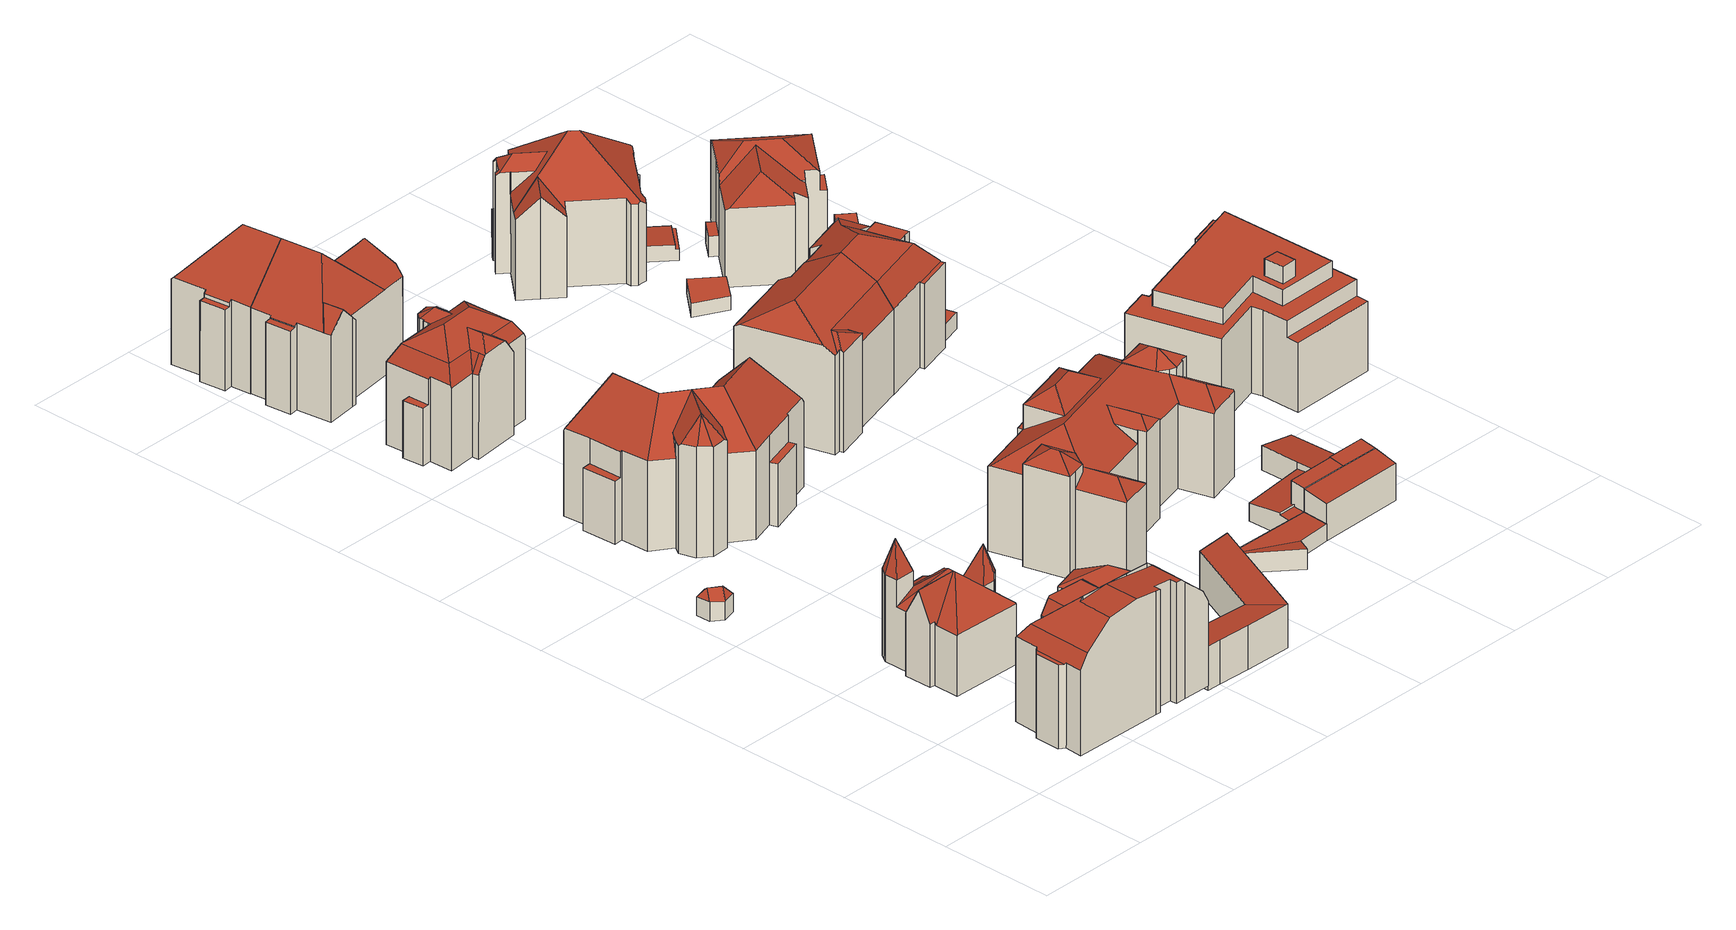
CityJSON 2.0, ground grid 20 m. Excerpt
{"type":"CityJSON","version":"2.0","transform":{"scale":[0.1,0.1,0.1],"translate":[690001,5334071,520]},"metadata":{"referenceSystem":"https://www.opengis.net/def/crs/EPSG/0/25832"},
"CityObjects":{
"building1":{"type":"Building","attributes":{"Gemeindeschluessel":"09162000","HoeheDach":"525.750","HoeheGrund":"521.200","Methode":"2000","NiedrigsteTraufeDesGebaeudes":"524.300","Geometrietyp2DReferenz":"3000","function":"31001_2000","roofType":"3200","measuredHeight":4.55},"geometry":[{"type":"MultiSurface","lod":"2","boundaries":[[[0,1,2,3]],[[4,5,2]],[[6,5,7,8]],[[9,10,0,3,6,8]],[[11,12,4,1]],[[13,12,11]],[[9,13,11,10]],[[12,7,5,4]],[[8,7,13,9]],[[10,11,1,0]],[[1,4,2]],[[3,2,5,6]],[[13,7,12]]],"semantics":{"surfaces":[{"type":"WallSurface"},{"type":"RoofSurface"},{"type":"GroundSurface"}],"values":[0,1,0,2,1,1,0,1,0,0,1,0,1]}}]},
"building2":{"type":"Building","attributes":{"Gemeindeschluessel":"09162000","HoeheDach":"542.800","HoeheGrund":"521.330","Methode":"2000","NiedrigsteTraufeDesGebaeudes":"535.600","Geometrietyp2DReferenz":"3000","function":"31001_9998","roofType":"3400","measuredHeight":21.47,"storeysAboveGround":3},"geometry":[{"type":"MultiSurface","lod":"2","boundaries":[[[14,15,16,17]],[[18,19,20,21,22,23,24,25]],[[26,27,28,29,30]],[[22,21,31,32]],[[33,34,35]],[[36,37,38,39,40]],[[41,42,43]],[[44,45,46,47,48]],[[49,50,51,52,53]],[[54,26,30,55,56]],[[36,40,57,58]],[[48,59,44]],[[60,24,23,61]],[[62,63,51,50,64]],[[63,65,66,52,51]],[[67,68,69,70]],[[71,72,57,40,39]],[[29,49,42,41,55,30]],[[73,48,47,69,68,16,15,56,55,41,43,74]],[[71,75,33,35,72]],[[76,73,74]],[[75,77,78,34,33]],[[18,25,46,45,59]],[[43,42,76,74]],[[77,52,66,79,78]],[[17,16,68,67]],[[80,32,31,81]],[[29,28,64,50,49]],[[18,82,39,38,19]],[[62,27,26,54,14,17,67,70,60,61,80,81,83,37,36,58,84,65,63]],[[54,56,15,14]],[[71,39,82]],[[70,69,47,46,25,24,60]],[[80,61,23,22,32]],[[58,57,72,35,34,78,79,84]],[[37,83,20,19,38]],[[66,65,84,79]],[[48,73,76,42,49,53,77,75,71,82,18,59]],[[53,52,77]],[[62,64,28,27]],[[83,81,31,21,20]],[[44,59,45]]],"semantics":{"surfaces":[{"type":"WallSurface"},{"type":"RoofSurface"},{"type":"GroundSurface"}],"values":[0,1,0,1,1,0,0,1,1,0,0,0,0,0,0,0,1,1,1,1,0,1,1,0,1,0,0,1,1,2,0,1,0,0,0,0,0,1,1,0,0,0]}}]},
"building3":{"type":"Building","attributes":{"Gemeindeschluessel":"09162000","HoeheDach":"540.700","HoeheGrund":"520.710","Methode":"2000","NiedrigsteTraufeDesGebaeudes":"530.154","Geometrietyp2DReferenz":"3000","function":"31001_1000","roofType":"3200","measuredHeight":19.99,"storeysAboveGround":2},"geometry":[{"type":"MultiSurface","lod":"2","boundaries":[[[85,86,87]],[[88,89,90,91,92,93]],[[94,95,96]],[[97,98,99,100]],[[99,101,102,103,100]],[[104,105,106,107,108]],[[109,110,111,112]],[[101,113,114,115,102]],[[116,117,118,119]],[[120,121,87]],[[121,93,92,85,87]],[[122,123,124,125,126]],[[122,126,127,128]],[[129,130,131]],[[91,90,132,85]],[[133,134,135,136]],[[137,138,139,140]],[[105,141,142,143,106]],[[109,128,127,144,110]],[[145,146,133,136,147]],[[85,148,149,150,86]],[[94,96,151]],[[152,114,113,88,93,121,120]],[[94,153,111,110,144,125,124,95]],[[145,147,97,100,103]],[[114,152,154,115]],[[89,155,156,132,90]],[[92,91,85]],[[157,158,140,129]],[[159,112,111,153,160,150,149]],[[155,159,149,148,156]],[[96,157,161,151]],[[139,108,107,129]],[[144,127,126,125]],[[88,113,101,99,98,135,134,116,119,141,105,104,138,137,123,122,128,109,112,159,155,89]],[[152,120,87,86,160,153,94,145,154]],[[104,108,139,138]],[[129,143,142,118,117,130]],[[94,151,146,145]],[[135,98,97,147,136]],[[129,107,106,143]],[[115,154,145,103,102]],[[157,129,131,161]],[[140,139,129]],[[132,156,148,85]],[[95,158,157,96]],[[86,150,160]],[[123,137,140,158,95,124]],[[119,118,142,141]],[[134,133,146,151,161,131,130,117,116]]],"semantics":{"surfaces":[{"type":"RoofSurface"},{"type":"WallSurface"},{"type":"GroundSurface"}],"values":[0,1,0,1,1,1,1,1,1,1,0,1,1,0,0,1,1,1,1,0,0,0,1,0,0,0,1,0,0,1,1,1,0,0,2,0,1,0,0,1,0,0,0,0,0,1,1,1,1,1]}}]},
"building4":{"type":"Building","attributes":{"Gemeindeschluessel":"09162000","HoeheDach":"524.060","HoeheGrund":"520.760","Methode":"2000","NiedrigsteTraufeDesGebaeudes":"524.060","Geometrietyp2DReferenz":"3000","function":"31001_2000","roofType":"1000","measuredHeight":3.3},"geometry":[{"type":"MultiSurface","lod":"2","boundaries":[[[162,163,164,165]],[[166,167,168,169]],[[163,162,169,168]],[[164,163,168,167]],[[162,165,166,169]],[[165,164,167,166]]],"semantics":{"surfaces":[{"type":"RoofSurface"},{"type":"GroundSurface"},{"type":"WallSurface"}],"values":[0,1,2,2,2,2]}}]},
"building5":{"type":"Building","attributes":{"Gemeindeschluessel":"09162000","HoeheDach":"528.421","HoeheGrund":"520.860","Methode":"2000","NiedrigsteTraufeDesGebaeudes":"526.010","Geometrietyp2DReferenz":"3000","function":"31001_2000","roofType":"2100","measuredHeight":7.56},"geometry":[{"type":"MultiSurface","lod":"2","boundaries":[[[170,171,172,173,174]],[[175,176,177,170,174,178,179]],[[174,173,178]],[[180,181,172,171,182,183]],[[175,180,183,176]],[[180,175,179,181]],[[172,181,179,178,173]],[[171,170,177,182]],[[182,177,176,183]]],"semantics":{"surfaces":[{"type":"WallSurface"},{"type":"RoofSurface"},{"type":"GroundSurface"}],"values":[0,1,1,2,0,0,0,0,0]}}]},
"building6":{"type":"Building","attributes":{"Gemeindeschluessel":"09162000","HoeheDach":"544.020","HoeheGrund":"521.170","Methode":"2000","NiedrigsteTraufeDesGebaeudes":"523.520","Geometrietyp2DReferenz":"3000","function":"31001_1000","roofType":"3200","measuredHeight":22.85,"storeysAboveGround":3},"geometry":[{"type":"MultiSurface","lod":"2","boundaries":[[[184,185,186,187]],[[188,189,190,191]],[[192,187,193,194,195]],[[196,197,198,199,200]],[[201,202,203,204]],[[205,206,207,208]],[[209,210,211,212,194]],[[213,214,215,216]],[[217,218,219,220,221]],[[222,223,224,225,226]],[[227,198,228,229]],[[230,231,216,232]],[[233,234,235,236]],[[206,228,209,237]],[[238,239,240,241]],[[242,243,244,245,246]],[[247,248,224,223,196,200,249,250,251]],[[252,253,236,254]],[[186,255,193,187]],[[254,236,256,257]],[[258,259,260,261]],[[262,263,235,264]],[[203,210,265,266,221,220]],[[261,260,267,268]],[[269,256,263,262]],[[210,197,260,259,265]],[[226,241,240,270,222]],[[242,237,209,194,193,255,243]],[[188,271,249,200,199,272,189]],[[273,244,243,255,186,185]],[[274,275,248,247,252,254,257]],[[216,231,276,213]],[[277,276,231,230]],[[211,278,212]],[[225,224,248,275]],[[203,202,279,278,211,210]],[[280,264,235,234]],[[239,281,270,240]],[[282,283,279,202,201]],[[284,280,234,233,285,251,250]],[[222,286,267,260,197,196,223]],[[236,235,263,256]],[[218,282,201,204,287,219]],[[219,287,203,220]],[[274,257,256,269]],[[206,205,229,228]],[[190,189,272,288]],[[244,273,289,192,195,290,283,282,218,217,258,261,268,238,241,226,225,275,274,269,262,264,280,284,271,188,191,291,292,227,229,205,208,277,230,232,245]],[[273,185,184,289]],[[242,246,215,214,207,206,237]],[[284,250,249,271]],[[290,278,279,283]],[[289,184,187,192]],[[210,209,228,198,197]],[[190,288,292,291,191]],[[232,216,215,246,245]],[[238,268,267,286,281,239]],[[217,221,266,259,258]],[[204,203,287]],[[290,195,194,212,278]],[[253,285,233,236]],[[281,286,222,270]],[[247,251,285,253,252]],[[198,227,292,288,272,199]],[[277,208,207,214,213,276]],[[259,266,265]]],"semantics":{"surfaces":[{"type":"RoofSurface"},{"type":"WallSurface"},{"type":"GroundSurface"}],"values":[0,1,1,0,0,1,0,1,1,1,1,1,0,0,1,1,0,0,1,0,1,1,0,1,1,0,1,0,1,1,1,0,1,1,1,0,1,0,1,1,0,0,1,0,1,1,0,2,1,0,1,1,1,0,1,1,1,1,0,1,0,1,1,1,1,1]}}]},
"building7":{"type":"Building","attributes":{"Gemeindeschluessel":"09162000","HoeheDach":"528.120","HoeheGrund":"520.626","Methode":"2000","NiedrigsteTraufeDesGebaeudes":"527.665","Geometrietyp2DReferenz":"3000","function":"31001_9998","roofType":"1000","measuredHeight":7.49,"storeysAboveGround":2},"geometry":[{"type":"MultiSurface","lod":"2","boundaries":[[[293,294,295,296]],[[297,295,294,298,299]],[[294,293,300,298]],[[299,301,302,303,297]],[[303,302,304,305,306,300,293,296]],[[302,301,307,304]],[[297,303,296,295]],[[299,298,308,309,307,301]],[[308,298,300,306]],[[304,307,309,305]],[[309,308,306,305]]],"semantics":{"surfaces":[{"type":"WallSurface"},{"type":"RoofSurface"},{"type":"GroundSurface"}],"values":[0,1,0,0,2,0,0,1,0,0,0]}}]},
"building8":{"type":"Building","attributes":{"Gemeindeschluessel":"09162000","HoeheDach":"540.852","HoeheGrund":"520.990","Methode":"2000","NiedrigsteTraufeDesGebaeudes":"530.840","Geometrietyp2DReferenz":"3000","function":"31001_1000","roofType":"3400","measuredHeight":19.86,"storeysAboveGround":3},"geometry":[{"type":"MultiSurface","lod":"2","boundaries":[[[310,311,312,313,314,315]],[[316,317,318,319]],[[320,321,322,323]],[[324,325,326,327,328]],[[316,312,329,330,317]],[[331,332,333,334]],[[312,311,327,326,335,336,329]],[[337,338,339]],[[334,333,340,341,342,343]],[[344,342,345,346,347]],[[348,349,339,350]],[[344,351,352,353,343,342]],[[354,355,321,320,356]],[[329,336,345]],[[348,353,352,357,349]],[[310,358,359,327,311]],[[330,329,345,342,341,360]],[[350,339,338,361]],[[362,363,360,341,340,364]],[[324,365,355,354,325]],[[345,336,335,366,367,368,346]],[[319,369,370,371,316]],[[372,373,367]],[[346,374,347]],[[326,366,335]],[[359,375,328,327]],[[322,376,377,378,379,323]],[[330,360,363,318,317]],[[358,310,315]],[[374,346,368,380,381,337,357,352,351]],[[370,314,313,371]],[[375,382,365,324,328]],[[365,382,369,319,318,363,362,331,334,343,353,348,350,361,376,322,321,355]],[[378,337,381,373,379]],[[357,337,339,349]],[[323,379,373,372]],[[364,340,333,332]],[[371,313,312,316]],[[380,367,373,381]],[[354,356,366,326,325]],[[378,377,338,337]],[[361,338,377,376]],[[320,323,372,367,366,356]],[[382,375,359,358,315,314,370,369]],[[347,374,351,344]],[[362,364,332,331]],[[368,367,380]]],"semantics":{"surfaces":[{"type":"RoofSurface"},{"type":"WallSurface"},{"type":"GroundSurface"}],"values":[0,1,1,0,0,1,0,0,1,0,1,1,1,0,1,0,0,1,1,1,0,1,1,1,0,0,1,1,0,0,0,1,2,0,0,1,0,0,0,0,0,1,0,1,1,1,0]}}]},
"building9":{"type":"Building","attributes":{"Gemeindeschluessel":"09162000","HoeheDach":"543.550","HoeheGrund":"520.890","Methode":"2000","NiedrigsteTraufeDesGebaeudes":"535.086","Geometrietyp2DReferenz":"3000","function":"31001_1000","roofType":"3200","measuredHeight":22.66,"storeysAboveGround":3},"geometry":[{"type":"MultiSurface","lod":"2","boundaries":[[[383,384,385,386,387,388]],[[389,390,391,392]],[[393,394,395,396,397]],[[398,383,388,399]],[[400,401,402,403,390,389]],[[404,405,406,398,399]],[[407,408,409,410]],[[386,411,412,395,394,413,414]],[[388,402,401,404,399]],[[415,416,397,396,412,411]],[[417,418,403,402,388,387,419,420]],[[421,417,420,422]],[[413,409,414]],[[423,405,404,401,400,424,421,422,407,410,416,415,425]],[[393,397,416,410,409]],[[423,426,406,405]],[[398,406,426,384,383]],[[426,423,425,385,384]],[[400,389,392,424]],[[415,411,386,385,425]],[[412,396,395]],[[407,422,420,419,408]],[[393,409,413,394]],[[421,424,392,391,418,417]],[[387,386,414,409,408,419]],[[390,403,418,391]]],"semantics":{"surfaces":[{"type":"RoofSurface"},{"type":"WallSurface"},{"type":"GroundSurface"}],"values":[0,0,0,0,1,1,1,0,1,1,0,1,0,2,1,1,0,1,1,1,0,1,0,1,0,1]}}]},
"building10":{"type":"Building","attributes":{"Gemeindeschluessel":"09162000","HoeheDach":"543.550","HoeheGrund":"520.760","Methode":"2000","NiedrigsteTraufeDesGebaeudes":"534.260","Geometrietyp2DReferenz":"3000","function":"31001_1000","roofType":"3200","measuredHeight":22.79,"storeysAboveGround":3},"geometry":[{"type":"MultiSurface","lod":"2","boundaries":[[[427,420,428,429]],[[430,431,432]],[[433,434,435,436,437]],[[438,439,440,441,442,443]],[[444,432,445,446,447]],[[448,429,428,449,450,451]],[[452,444,447,453]],[[454,455,445,432,431]],[[455,456,434,433,446,445]],[[457,437,436,458]],[[443,442,449,428,420,419,444,452]],[[427,459,408,419,420]],[[437,447,446,433]],[[451,450,441,440]],[[460,453,447,437,457]],[[458,436,435,461]],[[450,449,442,441]],[[460,438,443,452,453]],[[459,454,431,430,408]],[[419,408,430,432,444]],[[448,451,440,439]],[[427,429,448,439,438,460,457,458,461,456,455,454,459]],[[461,435,434,456]]],"semantics":{"surfaces":[{"type":"WallSurface"},{"type":"RoofSurface"},{"type":"GroundSurface"}],"values":[0,1,1,0,1,0,1,0,0,0,1,0,0,1,0,0,0,0,0,1,0,2,0]}}]},
"building11":{"type":"Building","attributes":{"Gemeindeschluessel":"09162000","HoeheDach":"524.430","HoeheGrund":"521.290","Methode":"2000","NiedrigsteTraufeDesGebaeudes":"523.730","Geometrietyp2DReferenz":"3000","function":"31001_2000","roofType":"1000","measuredHeight":3.14},"geometry":[{"type":"MultiSurface","lod":"2","boundaries":[[[462,463,464,465]],[[466,467,468,462,465]],[[465,464,469,466]],[[467,470,471,468]],[[468,471,463,462]],[[464,463,471,470,469]],[[466,469,470,467]]],"semantics":{"surfaces":[{"type":"WallSurface"},{"type":"GroundSurface"},{"type":"RoofSurface"}],"values":[0,1,0,0,0,2,0]}}]},
"building12":{"type":"Building","attributes":{"Gemeindeschluessel":"09162000","HoeheDach":"524.487","HoeheGrund":"521.330","Methode":"2000","NiedrigsteTraufeDesGebaeudes":"523.730","Geometrietyp2DReferenz":"3000","function":"31001_2000","roofType":"1000","measuredHeight":3.16},"geometry":[{"type":"MultiSurface","lod":"2","boundaries":[[[472,473,469,470]],[[474,475,467,466]],[[472,475,474,473]],[[467,470,469,466]],[[475,472,470,467]],[[466,469,473,474]]],"semantics":{"surfaces":[{"type":"RoofSurface"},{"type":"GroundSurface"},{"type":"WallSurface"}],"values":[0,1,2,2,2,2]}}]},
"building13":{"type":"Building","attributes":{"Gemeindeschluessel":"09162000","HoeheDach":"524.565","HoeheGrund":"521.110","Methode":"2000","NiedrigsteTraufeDesGebaeudes":"523.950","Geometrietyp2DReferenz":"3000","function":"31001_2000","roofType":"1000","measuredHeight":3.46},"geometry":[{"type":"MultiSurface","lod":"2","boundaries":[[[476,477,478,479]],[[480,481,482,483]],[[483,482,484,485]],[[485,484,486,487]],[[476,479,480,483,485,487]],[[477,486,478]],[[477,476,487,486]],[[479,478,481,480]],[[486,484,482,481,478]]],"semantics":{"surfaces":[{"type":"WallSurface"},{"type":"GroundSurface"},{"type":"RoofSurface"}],"values":[0,0,0,0,1,2,0,0,2]}}]},
"building14":{"type":"Building","attributes":{"name":"Polizeiinspektion 14 München - Westend","Gemeindeschluessel":"09162000","HoeheDach":"542.100","HoeheGrund":"521.200","Methode":"2000","NiedrigsteTraufeDesGebaeudes":"535.550","Geometrietyp2DReferenz":"3000","function":"31001_3071","roofType":"3200","measuredHeight":20.9,"storeysAboveGround":3},"geometry":[{"type":"MultiSurface","lod":"2","boundaries":[[[488,489,490,491,492,493]],[[494,495,496,497,498,499]],[[500,501,502,503]],[[504,505,506,507,508,509]],[[510,511,512]],[[513,514,515,516,517,518,519]],[[509,508,520,521,522,523]],[[524,525,495,494,526]],[[527,528,529]],[[530,497,496]],[[531,532,533,534]],[[535,528,527]],[[526,494,499,536,537,538,539,505,504,540,541,542,543,544,545,546,547,548,549,550,551,552,553,554,555,556,557,500,503,558,559,560,561,562,563,564]],[[565,566,567,568]],[[569,570,492,571]],[[555,572,573,556]],[[532,531,564,563,574,575,576]],[[491,490,577,578,579]],[[488,562,561,489]],[[580,581,521]],[[582,567,583,584]],[[579,571,492,491]],[[550,585,586,551]],[[559,587,588,589,578,577,560]],[[561,560,577,490,489]],[[590,512,511,591,592]],[[565,568,593]],[[552,594,595,553]],[[513,596,498,497,530,514]],[[597,569,571]],[[546,545,567,582,598]],[[524,534,533,597,525]],[[599,600,601,602,588,587,535,527,565,593]],[[603,516,515]],[[599,593,568,567,545,544]],[[579,589,588,602,571]],[[504,509,523,540]],[[541,540,523,604,605]],[[537,536,596,519,518]],[[522,606,604,523]],[[579,578,589]],[[546,598,607,547]],[[604,606,608,605]],[[553,595,609,554]],[[582,584,502,501,610,573,572,609,595,594,586,585,611,612,607,598]],[[554,609,572,555]],[[570,575,574,493,492]],[[543,591,511,510,600,599,544]],[[557,610,501,500]],[[587,559,558,583,528,535]],[[613,570,569,597]],[[603,515,514,530,496,495,525,597,571,602,601,580,521,614]],[[576,575,570,613]],[[580,512,590,608]],[[506,505,539,614]],[[606,581,580,608]],[[542,592,591,543]],[[566,529,528,583,567]],[[592,542,541,605]],[[580,601,600,510,512]],[[506,614,521,520,507]],[[558,503,502,584,583]],[[499,498,596,536]],[[526,564,531,534,524]],[[597,533,532,576,613]],[[527,529,566,565]],[[537,518,517,538]],[[556,573,610,557]],[[549,611,585,550]],[[547,607,612,548]],[[551,586,594,552]],[[507,520,508]],[[538,517,516,603,614,539]],[[596,513,519]],[[592,605,608,590]],[[563,562,488,493,574]],[[521,581,606,522]],[[548,612,611,549]]],"semantics":{"surfaces":[{"type":"RoofSurface"},{"type":"WallSurface"},{"type":"GroundSurface"}],"values":[0,1,1,1,1,0,0,1,0,1,0,1,2,0,0,1,1,0,1,1,1,0,1,1,1,0,1,1,0,1,1,0,0,1,1,0,1,1,1,1,1,1,0,1,0,1,0,1,1,1,1,0,1,0,1,0,1,0,1,0,0,1,1,1,0,0,1,1,1,1,1,0,1,0,0,1,1,1]}}]},
"building15":{"type":"Building","attributes":{"Gemeindeschluessel":"09162000","HoeheDach":"543.150","HoeheGrund":"521.180","Methode":"2000","NiedrigsteTraufeDesGebaeudes":"535.710","Geometrietyp2DReferenz":"3000","function":"31001_1000","roofType":"3400","measuredHeight":21.97,"storeysAboveGround":5},"geometry":[{"type":"MultiSurface","lod":"2","boundaries":[[[615,616,617]],[[618,619,620,621,622]],[[623,624,625,626]],[[627,628,629,630,616,615,631]],[[632,633,617,616,630,624,623,634]],[[635,625,624,630,629,636,637]],[[638,639,622,621,640]],[[637,636,619,618]],[[641,620,619]],[[642,643,631,615,617,633]],[[629,628,641,619,636]],[[627,644,645,646,628]],[[647,639,638,645,644]],[[646,640,621,620,641,628]],[[632,634,626,625,635,648]],[[642,633,632,648]],[[639,647,643,642,648,635,637,618,622]],[[647,644,627,631,643]],[[638,640,646,645]],[[626,634,623]]],"semantics":{"surfaces":[{"type":"RoofSurface"},{"type":"WallSurface"},{"type":"GroundSurface"}],"values":[0,1,0,0,0,1,1,1,1,1,0,0,1,0,1,1,2,1,0,1]}}]},
"building16":{"type":"Building","attributes":{"Gemeindeschluessel":"09162000","HoeheDach":"528.730","HoeheGrund":"521.190","Methode":"2000","NiedrigsteTraufeDesGebaeudes":"524.210","Geometrietyp2DReferenz":"3000","function":"31001_2000","roofType":"1000","measuredHeight":7.54},"geometry":[{"type":"MultiSurface","lod":"2","boundaries":[[[649,482,481,650]],[[651,652,653,654,655,656]],[[657,658,482,649,659,660]],[[661,650,481,662,653,652]],[[661,663,660,659,649,650]],[[664,654,653,662]],[[658,665,655,654,664,482]],[[657,666,665,658]],[[660,663,651,656,666,657]],[[651,663,661,652]],[[655,665,666,656]],[[481,482,664,662]]],"semantics":{"surfaces":[{"type":"WallSurface"},{"type":"RoofSurface"},{"type":"GroundSurface"}],"values":[0,1,0,0,2,0,0,1,0,0,0,1]}}]},
"building17":{"type":"Building","attributes":{"Gemeindeschluessel":"09162000","HoeheDach":"528.250","HoeheGrund":"521.110","Methode":"2000","NiedrigsteTraufeDesGebaeudes":"527.400","Geometrietyp2DReferenz":"3000","function":"31001_2000","roofType":"2100","measuredHeight":7.14},"geometry":[{"type":"MultiSurface","lod":"2","boundaries":[[[667,657,668,669,483]],[[670,671,672,485]],[[485,672,667,483]],[[485,483,669,668,673,670]],[[668,657,674,673]],[[667,672,671,674,657]],[[673,674,671,670]]],"semantics":{"surfaces":[{"type":"WallSurface"},{"type":"GroundSurface"},{"type":"RoofSurface"}],"values":[0,0,0,1,0,2,0]}}]},
"building18":{"type":"Building","attributes":{"Gemeindeschluessel":"09162000","HoeheDach":"528.730","HoeheGrund":"521.180","Methode":"2000","NiedrigsteTraufeDesGebaeudes":"524.030","Geometrietyp2DReferenz":"3000","function":"31001_2000","roofType":"2100","measuredHeight":7.55},"geometry":[{"type":"MultiSurface","lod":"2","boundaries":[[[675,676,677,678,679]],[[657,674,680,681]],[[682,678,677,683]],[[660,657,681,675,679,663]],[[675,681,680,676]],[[684,674,657,660]],[[663,679,678,682]],[[683,684,660,663,682]],[[683,677,676,680,674,684]]],"semantics":{"surfaces":[{"type":"RoofSurface"},{"type":"WallSurface"},{"type":"GroundSurface"}],"values":[0,0,1,1,1,1,1,2,1]}}]},
"building19":{"type":"Building","attributes":{"Gemeindeschluessel":"09162000","HoeheDach":"542.950","HoeheGrund":"521.070","Methode":"2000","NiedrigsteTraufeDesGebaeudes":"535.556","Geometrietyp2DReferenz":"3000","function":"31001_1000","roofType":"3400","measuredHeight":21.88,"storeysAboveGround":3},"geometry":[{"type":"MultiSurface","lod":"2","boundaries":[[[685,686,687,688]],[[689,690,691,687,686,692,693,694]],[[695,696,697,698,699]],[[700,691,690]],[[698,701,702,703,704,636,699]],[[695,699,636,705]],[[706,707,708,709,710]],[[711,712,697,696]],[[713,708,707,714,715]],[[706,693,716,714,707]],[[717,718,719]],[[702,701,712,711,688,687,691,700]],[[705,636,704,720,721,625,722]],[[704,703,723,720]],[[694,710,724,689]],[[693,706,710,694]],[[721,717,719,625]],[[702,700,690,724,703]],[[713,718,717,721,720,723,709,708]],[[698,697,712,701]],[[725,692,686,685]],[[715,722,625,719,718,713]],[[716,693,692,725]],[[703,724,710,709,723]],[[695,705,722,715,714,716,725,685,688,711,696]],[[689,724,690]]],"semantics":{"surfaces":[{"type":"WallSurface"},{"type":"RoofSurface"},{"type":"GroundSurface"}],"values":[0,1,0,0,1,0,1,0,0,0,0,0,0,1,0,0,1,1,1,1,0,0,0,1,2,0]}}]},
"building20":{"type":"Building","attributes":{"Gemeindeschluessel":"09162000","HoeheDach":"523.340","HoeheGrund":"520.900","Methode":"2000","NiedrigsteTraufeDesGebaeudes":"523.340","Geometrietyp2DReferenz":"3000","function":"31001_2000","roofType":"1000","measuredHeight":2.44},"geometry":[{"type":"MultiSurface","lod":"2","boundaries":[[[726,727,728,729]],[[728,727,730,731]],[[732,731,730,733]],[[727,726,733,730]],[[729,728,731,732]],[[726,729,732,733]]],"semantics":{"surfaces":[{"type":"RoofSurface"},{"type":"WallSurface"},{"type":"GroundSurface"}],"values":[0,1,2,1,1,1]}}]},
"building21":{"type":"Building","attributes":{"Gemeindeschluessel":"09162000","HoeheDach":"542.650","HoeheGrund":"520.660","Methode":"2000","NiedrigsteTraufeDesGebaeudes":"526.423","Geometrietyp2DReferenz":"3000","function":"31001_1000","roofType":"3200","measuredHeight":21.99,"storeysAboveGround":3},"geometry":[{"type":"MultiSurface","lod":"2","boundaries":[[[734,735,736,737,738,739,740,741,742,743,744]],[[745,746,747,748]],[[749,750,751,752,753,754]],[[741,755,756,757,758,742]],[[759,760,761,762,763,764]],[[765,766,767,768,769,770]],[[771,772,773,774,738,737]],[[775,776,777,778,779]],[[780,781,782,783,784,785,734,744,786,787]],[[751,788,752]],[[789,790,791,792]],[[742,758,743]],[[793,794,795,796]],[[797,796,798]],[[759,764,799,800]],[[788,801,753,752]],[[802,803,804,805,806,807]],[[741,740,808,755]],[[803,794,793,804]],[[771,737,736,809]],[[740,739,810,769,768,808]],[[811,812,813,763,762]],[[814,815,816,817]],[[818,809,736,735,819]],[[775,779,820,821]],[[813,764,763]],[[765,770,822,823]],[[805,804,797]],[[824,825,748,747]],[[778,777,787,786]],[[792,791,826,827]],[[795,828,829,830,798,796]],[[831,783,782,832]],[[793,796,797,804]],[[806,805,797,798,830]],[[810,774,773,822,770,769]],[[824,747,746,833,756,755,808,768,767]],[[780,834,835,781]],[[777,776,834,780,787]],[[815,814,827,826]],[[810,739,738,774]],[[836,837,802,807]],[[818,819,829,828]],[[832,782,781,835]],[[815,826,791,790,754,753,801,838,785,784,816]],[[806,830,829,819,735,734,785,838,811,762,761,836,807]],[[812,799,764,813]],[[839,817,816,784,783,831]],[[840,833,746,745]],[[750,800,799,812,811,838,801,788,751]],[[823,822,773,772]],[[778,786,744,820,779]],[[744,743,758,757,841,821,820]],[[840,841,757,756,833]],[[825,824,767,766]],[[837,836,761,760]],[[749,789,792,827,814,817,839,831,832,835,834,776,775,821,841,840,745,748,825,766,765,823,772,771,809,818,828,795,794,803,802,837,760,759,800,750]],[[749,754,790,789]]],"semantics":{"surfaces":[{"type":"RoofSurface"},{"type":"WallSurface"},{"type":"GroundSurface"}],"values":[0,1,1,0,1,1,1,1,0,0,1,1,1,0,1,1,1,0,1,1,1,1,1,1,1,0,1,0,1,0,1,1,1,0,1,0,0,1,1,1,1,1,1,1,0,0,0,1,1,1,1,0,1,1,1,1,2,1]}}]},
"building22":{"type":"Building","attributes":{"Gemeindeschluessel":"09162000","HoeheDach":"527.265","HoeheGrund":"520.757","Methode":"1000","NiedrigsteTraufeDesGebaeudes":"525.534","Geometrietyp2DReferenz":"3000","function":"51009_1610","roofType":"2100","measuredHeight":6.51},"geometry":[{"type":"MultiSurface","lod":"2","boundaries":[[[842,843,844,845]],[[846,847,845,844]],[[848,849,847,846]],[[842,845,847,849]],[[849,848,843,842]],[[844,843,848,846]]],"semantics":{"surfaces":[{"type":"WallSurface"},{"type":"RoofSurface"},{"type":"GroundSurface"}],"values":[0,0,0,1,0,2]}}]},
"building23":{"type":"Building","attributes":{"Gemeindeschluessel":"09162000","HoeheDach":"523.594","HoeheGrund":"520.820","Methode":"1000","NiedrigsteTraufeDesGebaeudes":"523.594","Geometrietyp2DReferenz":"3000","function":"31001_2000","roofType":"1000","measuredHeight":2.77},"geometry":[{"type":"MultiSurface","lod":"2","boundaries":[[[850,851,852,853]],[[854,855,856,851,850]],[[855,854,857,858]],[[853,852,859,858,857]],[[856,855,858,859]],[[851,856,859,852]],[[854,850,853,857]]],"semantics":{"surfaces":[{"type":"WallSurface"},{"type":"RoofSurface"},{"type":"GroundSurface"}],"values":[0,1,0,2,0,0,0]}}]},
"building24":{"type":"Building","attributes":{"Gemeindeschluessel":"09162000","HoeheDach":"523.618","HoeheGrund":"520.860","Methode":"2000","NiedrigsteTraufeDesGebaeudes":"522.800","Geometrietyp2DReferenz":"3000","function":"31001_2000","roofType":"1000","measuredHeight":2.76},"geometry":[{"type":"MultiSurface","lod":"2","boundaries":[[[860,861,862,863]],[[864,860,863,865,866,867]],[[868,861,860,864]],[[869,870,871,862,861,868]],[[867,866,870,869]],[[869,868,864,867]],[[865,871,870,866]],[[862,871,865,863]]],"semantics":{"surfaces":[{"type":"RoofSurface"},{"type":"WallSurface"},{"type":"GroundSurface"}],"values":[0,1,1,1,1,2,0,1]}}]},
"building25":{"type":"Building","attributes":{"Gemeindeschluessel":"09162000","HoeheDach":"541.440","HoeheGrund":"521.140","Methode":"2000","NiedrigsteTraufeDesGebaeudes":"532.990","Geometrietyp2DReferenz":"3000","function":"31001_1000","roofType":"1000","measuredHeight":20.3,"storeysAboveGround":4},"geometry":[{"type":"MultiSurface","lod":"2","boundaries":[[[872,873,874,875]],[[876,872,875,877]],[[878,879,880,881]],[[882,883,884,885]],[[881,880,886,887]],[[888,889,890,891]],[[892,893,894,895,896,897,898,899,900,901]],[[901,900,902,903]],[[904,905,906,907]],[[908,909,889,888]],[[891,890,910,911]],[[887,886,883,882]],[[912,913,914,915]],[[916,917,918,919,879,878]],[[920,921,922,923]],[[924,876,877,925]],[[885,884,918,917]],[[877,875,874,913,912,926,925]],[[890,889,909,910]],[[886,880,879,919,918,884,883],[908,888,891,911]],[[927,921,920,928,903,902]],[[929,930,931,932]],[[933,923,922,934,905,904]],[[911,910,909,908]],[[872,876,924,935,932,931,873]],[[936,930,929,937,907,906]],[[899,898,897,896,914,913,874,873,931,930,936,906,905,934,922,921,927,902,900],[885,917,916,878,881,887,882]],[[915,914,896,895]],[[935,924,925,926,912,915,895,894,893,892,901,903,928,920,923,933,904,907,937,929,932]]],"semantics":{"surfaces":[{"type":"WallSurface"},{"type":"RoofSurface"},{"type":"GroundSurface"}],"values":[0,1,0,0,0,0,0,0,0,0,0,0,0,0,0,0,0,0,1,1,0,0,0,0,0,0,1,0,2]}}]},
"building26":{"type":"Building","attributes":{"Gemeindeschluessel":"09162000","HoeheDach":"537.400","HoeheGrund":"520.910","Methode":"2000","NiedrigsteTraufeDesGebaeudes":"524.400","Geometrietyp2DReferenz":"3000","function":"31001_1000","roofType":"3200","measuredHeight":16.49,"storeysAboveGround":4},"geometry":[{"type":"MultiSurface","lod":"2","boundaries":[[[938,939,940,941,942,943,944]],[[945,946,947,948,949]],[[950,951,952,953,954]],[[955,956,957,958]],[[959,957,956,960]],[[961,962,963,964]],[[965,966,964,963,967,968]],[[969,970,971,972]],[[952,943,942,953]],[[965,968,973,974]],[[951,975,944,943,952]],[[976,961,970,969]],[[941,940,977,978,947,946,979,980,981]],[[981,980,962,961,976,950,954]],[[942,941,981,954,953]],[[939,977,940]],[[961,964,971,970]],[[982,983,955,958,948,947,978]],[[963,962,980,979,967]],[[972,971,964,966]],[[959,974,973,945,949,957]],[[957,949,948,958]],[[982,978,977,939,938,984]],[[960,956,955,983]],[[968,967,979,946,945,973]],[[959,960,983,982,984,975,951,950,976,969,972,966,965,974]],[[938,944,975,984]]],"semantics":{"surfaces":[{"type":"RoofSurface"},{"type":"WallSurface"},{"type":"GroundSurface"}],"values":[0,0,1,0,1,1,1,1,0,1,1,1,0,1,0,1,0,1,0,1,1,1,1,1,0,2,1]}}]},
"building27":{"type":"Building","attributes":{"Gemeindeschluessel":"09162000","HoeheDach":"523.254","HoeheGrund":"520.720","Methode":"1000","NiedrigsteTraufeDesGebaeudes":"523.254","Geometrietyp2DReferenz":"3000","function":"31001_2000","roofType":"1000","measuredHeight":2.53},"geometry":[{"type":"MultiSurface","lod":"2","boundaries":[[[985,986,987,988]],[[989,990,991,986,985]],[[990,989,992,993]],[[991,990,993,994]],[[988,987,994,993,992]],[[989,985,988,992]],[[986,991,994,987]]],"semantics":{"surfaces":[{"type":"WallSurface"},{"type":"RoofSurface"},{"type":"GroundSurface"}],"values":[0,1,0,0,2,0,0]}}]}
},
"vertices":[
[19,668,12],[19,668,45],[18,693,44],[18,693,12],[30,683,58],[43,700,43],[43,700,12],[61,687,43],[61,687,12],[62,661,12],[37,654,12],[37,654,44],[49,670,58],[62,661,43],
[311,27,13],[311,27,220],[277,28,223],[277,28,13],[129,135,181],[115,150,160],[114,109,159],[112,108,156],[110,50,156],[112,49,158],[111,19,158],[126,19,181],[330,15,13],[378,14,13],[378,14,158],[366,14,181],[330,15,211],[103,100,156],[102,56,156],[234,132,211],[268,161,184],[202,165,184],[184,150,13],[116,153,13],[116,153,156],[184,150,156],[184,150,157],[324,74,219],[312,74,228],[312,74,220],[182,80,222],[175,81,221],[173,18,221],[228,17,228],[229,78,228],[368,123,181],[381,140,158],[381,141,156],[284,145,156],[283,128,181],[311,15,13],[322,15,219],[311,15,220],[185,166,157],[185,166,13],[182,80,228],[111,19,13],[112,49,13],[380,66,13],[381,141,13],[380,66,157],[279,146,13],[279,146,165],[277,16,13],[277,16,223],[269,16,224],[269,16,13],[198,132,181],[199,165,181],[231,78,228],[269,76,224],[233,96,211],[269,76,228],[270,128,181],[271,161,181],[280,161,165],[102,56,13],[103,100,13],[183,132,182],[114,109,13],[280,161,13],
[239,331,186],[217,350,132],[217,309,132],[240,310,7],[254,321,7],[254,321,136],[254,321,138],[242,312,140],[240,310,136],[180,345,165],[153,412,109],[153,389,128],[108,314,115],[108,314,7],[117,314,7],[117,314,115],[117,269,7],[117,269,110],[117,311,110],[148,420,7],[144,427,7],[144,427,155],[144,427,156],[148,420,157],[214,412,7],[214,412,109],[241,412,109],[241,412,7],[240,266,7],[240,266,110],[118,269,111],[117,412,7],[117,412,154],[120,416,155],[120,416,7],[240,309,112],[240,309,132],[174,427,7],[174,412,7],[174,412,109],[174,413,109],[174,427,102],[214,427,102],[214,427,7],[138,411,207],[117,412,155],[117,389,155],[253,343,140],[117,362,115],[117,362,7],[107,362,7],[107,362,115],[153,412,7],[152,416,7],[152,416,155],[153,412,155],[127,427,7],[127,427,155],[128,427,156],[214,413,109],[180,335,165],[117,365,109],[107,336,165],[243,351,138],[240,353,133],[240,354,132],[117,389,109],[240,268,112],[241,410,111],[180,331,165],[253,344,7],[253,344,138],[153,389,154],[153,412,154],[240,353,7],[240,354,111],[117,389,154],
[396,233,41],[377,303,41],[359,298,41],[379,228,41],[379,228,8],[359,298,8],[377,303,8],[396,233,8],
[460,206,84],[460,206,9],[426,324,9],[426,324,61],[441,271,84],[377,303,60],[396,233,60],[404,206,60],[376,309,61],[375,309,60],[377,303,9],[375,309,9],[404,206,9],[396,233,9],
[279,773,119],[338,792,119],[334,804,119],[274,786,119],[231,1023,12],[231,1023,141],[233,998,141],[233,998,12],[274,786,12],[274,786,164],[232,773,163],[232,773,12],[157,987,240],[161,899,240],[229,936,157],[224,1031,157],[223,1031,158],[155,786,199],[181,788,199],[162,817,240],[154,787,200],[346,952,12],[346,952,157],[357,914,158],[357,914,12],[240,845,240],[201,872,240],[209,820,195],[194,800,164],[357,914,35],[357,914,157],[373,863,157],[373,863,35],[127,829,12],[135,802,12],[135,802,201],[128,825,200],[127,829,195],[94,975,163],[90,1020,162],[90,1022,157],[90,1022,12],[94,975,12],[229,936,12],[248,923,157],[248,923,12],[379,883,12],[379,883,35],[373,863,12],[176,1046,82],[176,1048,80],[168,1053,80],[155,1030,99],[323,870,240],[83,914,12],[83,914,119],[79,974,119],[79,974,12],[380,820,166],[334,806,166],[334,806,12],[385,821,12],[385,821,158],[133,1026,157],[133,1025,158],[223,1032,157],[179,1029,158],[179,1029,157],[133,1026,82],[155,1027,99],[132,1042,82],[334,804,164],[139,1051,80],[132,1044,80],[135,842,12],[135,842,165],[101,866,166],[101,866,12],[151,1052,12],[151,1052,80],[168,1053,12],[149,861,195],[135,842,195],[98,915,165],[98,915,12],[139,1051,12],[94,975,119],[223,1032,12],[224,1031,141],[338,792,12],[132,1044,12],[133,1025,12],[371,910,35],[371,910,12],[194,800,195],[186,788,195],[176,1048,12],[96,915,119],[155,786,12],[186,788,12],[179,1029,12],[179,1029,80],[96,915,163],[136,801,202],[226,987,141],[279,773,12],[194,800,12],[229,992,12],[226,987,12],
[568,207,6],[568,207,77],[627,207,81],[627,207,6],[542,9,81],[504,58,77],[541,9,81],[504,58,6],[460,11,81],[460,11,6],[542,9,6],[402,13,6],[378,14,6],[380,66,6],[402,13,81],[380,66,77],[378,14,81],
[161,1248,196],[159,1278,196],[136,1250,180],[137,1233,180],[138,1223,180],[139,1223,180],[122,1233,152],[73,1228,151],[73,1228,10],[122,1233,10],[239,1363,151],[239,1363,10],[192,1359,10],[192,1359,151],[206,1243,157],[247,1247,158],[234,1258,180],[186,1254,180],[207,1240,152],[86,1245,180],[73,1230,155],[52,1305,10],[52,1305,108],[66,1306,108],[66,1306,10],[186,1298,209],[127,1293,209],[170,1350,195],[179,1376,180],[156,1372,180],[68,1269,108],[68,1269,151],[63,1348,151],[63,1348,10],[147,1353,155],[80,1334,180],[148,1340,180],[148,1344,171],[148,1361,10],[148,1361,180],[156,1372,10],[147,1353,180],[149,1353,181],[149,1353,10],[251,1247,151],[251,1247,10],[239,1359,159],[148,1360,181],[186,1228,181],[188,1228,180],[71,1269,155],[179,1376,10],[55,1268,10],[71,1269,10],[55,1268,108],[206,1243,10],[228,1347,180],[192,1344,179],[172,1319,195],[123,1221,10],[123,1221,153],[122,1232,152],[192,1348,171],[192,1348,180],[148,1344,180],[208,1230,151],[190,1367,10],[190,1367,180],[190,1366,180],[192,1359,179],[170,1342,195],[170,1346,195],[208,1230,10],
[78,1487,187],[114,1467,153],[114,1468,155],[202,1480,155],[119,1528,235],[52,1462,157],[30,1507,151],[42,1509,151],[36,1553,151],[25,1551,151],[202,1576,153],[208,1528,219],[211,1528,219],[237,1565,173],[235,1580,153],[83,1452,187],[54,1449,157],[30,1507,9],[46,1509,9],[46,1509,157],[42,1509,153],[54,1449,9],[107,1456,9],[107,1456,162],[187,1609,9],[187,1609,153],[192,1574,153],[192,1574,9],[247,1486,155],[245,1498,173],[199,1526,219],[136,1518,219],[247,1486,9],[235,1580,9],[38,1553,155],[36,1553,153],[110,1599,235],[34,1589,156],[38,1553,9],[34,1589,9],[115,1457,9],[25,1551,9],[114,1468,9],[115,1457,153],
[34,1589,8],[30,1624,156],[30,1624,8],[182,1650,153],[170,1743,151],[169,1742,153],[106,1739,143],[106,1741,143],[99,1747,143],[75,1743,143],[71,1737,143],[24,1669,8],[9,1667,8],[9,1667,146],[20,1668,146],[20,1668,153],[24,1669,157],[100,1666,235],[106,1736,156],[106,1739,153],[71,1737,153],[15,1622,8],[26,1623,153],[26,1623,146],[15,1622,146],[16,1725,158],[16,1730,153],[170,1743,8],[106,1736,8],[106,1741,8],[71,1737,8],[75,1743,8],[187,1609,8],[16,1730,8],[99,1747,8],
[395,987,13],[395,987,44],[318,976,37],[318,976,13],[308,1042,13],[390,1058,13],[391,1001,13],[308,1042,37],[390,1058,44],[391,1001,44],
[389,1112,45],[301,1093,37],[301,1093,13],[389,1112,13],
[715,130,11],[715,130,46],[627,207,44],[627,207,11],[758,207,11],[758,207,43],[791,207,43],[791,207,11],[792,163,40],[792,163,11],[732,159,40],[732,159,11],
[821,468,186],[801,540,186],[800,540,187],[781,503,206],[785,491,206],[820,467,187],[751,420,12],[751,420,157],[669,397,158],[669,397,181],[668,397,182],[668,397,12],[632,571,12],[632,571,155],[653,577,155],[653,577,12],[497,286,12],[557,303,12],[557,303,158],[556,302,158],[498,286,159],[497,286,158],[454,443,158],[454,443,187],[498,455,187],[647,397,195],[632,450,195],[618,423,181],[628,385,181],[628,385,182],[632,371,182],[633,371,182],[518,324,178],[502,383,178],[497,373,173],[475,367,158],[768,363,155],[752,417,155],[768,363,12],[677,503,198],[658,568,198],[633,526,221],[659,434,181],[830,381,158],[830,383,160],[794,403,178],[772,364,158],[658,568,156],[672,382,12],[632,371,12],[628,385,12],[541,361,12],[475,367,12],[460,363,12],[439,438,12],[454,442,12],[437,505,12],[548,537,12],[545,546,12],[566,552,12],[567,549,12],[569,550,12],[570,547,12],[586,551,12],[585,557,12],[614,566,12],[616,560,12],[629,563,12],[628,566,12],[632,567,12],[655,567,12],[769,599,12],[787,536,12],[801,540,12],[821,468,12],[807,464,12],[830,381,12],[565,471,198],[591,514,221],[548,537,198],[547,537,198],[777,461,186],[788,456,186],[760,471,186],[629,563,155],[628,566,155],[807,464,187],[807,462,186],[807,462,160],[787,536,187],[786,537,186],[745,526,186],[513,402,187],[502,383,187],[548,537,155],[655,567,198],[655,567,155],[570,547,155],[586,551,155],[769,599,156],[771,593,160],[786,537,160],[477,416,205],[454,442,187],[439,438,187],[547,537,156],[585,557,155],[614,566,155],[672,382,182],[777,461,178],[545,546,155],[437,505,156],[438,501,158],[536,445,209],[715,496,209],[628,385,158],[475,367,187],[460,363,187],[497,373,187],[566,552,155],[481,403,205],[616,560,155],[632,567,155],[569,550,155],[567,549,155],[788,456,173],[541,361,158],
[476,866,193],[495,940,231],[438,995,192],[551,867,12],[551,867,157],[551,867,181],[553,860,182],[553,860,12],[580,1026,197],[622,1038,197],[616,1058,157],[574,1045,157],[486,848,182],[510,883,197],[654,925,197],[638,981,231],[481,847,182],[450,1010,186],[435,1005,186],[574,1045,186],[616,1058,12],[662,899,157],[662,899,12],[495,843,182],[495,843,12],[553,859,182],[547,883,181],[435,1005,12],[481,847,12],[493,850,185],[494,847,185],[513,873,197],[493,850,12],[450,1010,12],
[791,207,12],[758,207,12],[873,296,42],[755,282,43],[758,225,48],[790,225,48],[790,231,47],[875,233,47],[876,208,82],[791,207,83],[832,208,12],[876,208,12],[755,282,12],[758,225,45],[873,296,12],[790,225,45],[790,231,87],[875,233,87],
[791,207,82],[876,208,11],[832,208,11],[943,166,11],[943,166,74],[792,163,74],[944,208,11],[944,208,82],
[875,234,54],[943,235,41],[938,368,40],[871,365,54],[873,296,54],[943,235,87],[875,234,87],[871,365,12],[938,368,12],[944,208,12],
[805,1001,11],[805,1001,183],[790,997,183],[790,997,11],[760,988,183],[770,991,183],[791,997,183],[790,1054,183],[775,1050,183],[745,1042,183],[744,923,11],[746,915,11],[746,915,156],[744,922,156],[744,923,157],[791,997,157],[807,940,156],[807,941,157],[769,958,196],[654,925,196],[662,899,11],[775,1050,184],[761,1099,184],[760,1099,185],[736,1071,196],[745,1042,196],[809,933,11],[809,933,156],[680,1076,184],[761,1099,11],[680,1076,11],[775,1050,11],[676,1054,196],[671,1073,184],[671,1073,157],[638,982,230],[622,1038,196],[616,1058,11],[694,998,230],[760,988,196],[790,1054,11],
[712,1276,33],[668,1314,33],[623,1263,33],[677,1235,33],[668,1314,9],[623,1263,9],[677,1235,9],[712,1276,9],
[621,1506,226],[612,1615,152],[611,1614,152],[588,1587,152],[581,1593,144],[564,1573,144],[592,1549,179],[593,1520,198],[564,1517,179],[536,1541,144],[500,1500,144],[527,1562,7],[527,1562,174],[531,1559,178],[531,1559,7],[736,1483,7],[751,1484,7],[751,1484,101],[738,1483,109],[738,1483,144],[736,1483,145],[555,1553,198],[525,1551,179],[537,1541,179],[536,1541,179],[749,1525,7],[726,1524,7],[726,1524,145],[727,1524,144],[727,1524,101],[749,1525,101],[552,1591,7],[545,1583,7],[545,1583,174],[549,1586,174],[549,1586,65],[552,1591,65],[588,1587,7],[570,1603,7],[570,1603,67],[581,1593,76],[514,1460,7],[543,1435,7],[543,1435,144],[515,1460,180],[514,1460,179],[562,1457,153],[630,1398,153],[630,1388,146],[638,1382,146],[642,1382,149],[634,1494,226],[553,1502,180],[557,1451,144],[751,1498,102],[721,1466,7],[721,1466,145],[683,1422,145],[683,1422,7],[662,1595,64],[662,1595,7],[632,1622,7],[632,1622,64],[641,1600,69],[625,1614,64],[750,1508,102],[750,1508,7],[751,1498,144],[657,1584,7],[665,1593,7],[665,1593,64],[658,1585,64],[658,1585,144],[657,1584,145],[553,1583,179],[611,1614,7],[564,1573,76],[750,1504,144],[750,1504,103],[739,1513,109],[665,1393,7],[665,1393,139],[655,1382,139],[655,1382,7],[617,1620,7],[617,1620,145],[487,1484,144],[487,1484,7],[556,1587,67],[556,1587,7],[549,1580,178],[549,1580,7],[664,1401,145],[664,1401,7],[624,1613,7],[624,1613,145],[625,1614,144],[638,1382,7],[630,1388,7],[521,1555,174],[562,1457,7],[630,1398,7],[705,1542,145],[705,1542,7],[750,1501,146],[647,1382,7],[521,1555,7],[537,1541,7],
[592,1629,55],[592,1629,8],[570,1603,8],[570,1603,72],[588,1587,8],[588,1587,73],[611,1614,8],[611,1614,55],
[809,1017,36],[840,1026,36],[840,1026,8],[809,1017,8],[828,950,36],[862,959,36],[843,1027,36],[828,950,8],[862,959,8],[843,1027,8],
[727,1383,28],[766,1426,28],[761,1431,28],[722,1387,28],[727,1383,9],[722,1387,36],[683,1422,36],[683,1422,9],[766,1426,9],[721,1466,9],[721,1466,33],[761,1431,33],
[1178,461,130],[1178,461,158],[1025,457,158],[1025,457,130],[1178,439,130],[1025,435,130],[1051,490,158],[1051,490,185],[1050,548,185],[1050,548,158],[923,629,158],[923,629,185],[1154,700,185],[1154,700,158],[955,519,185],[955,519,158],[1090,537,185],[1090,537,214],[1091,502,214],[1091,502,185],[884,634,11],[888,619,11],[920,508,11],[924,493,11],[924,493,158],[920,508,158],[888,619,158],[884,634,158],[881,645,158],[881,645,11],[936,661,158],[936,661,11],[1101,709,11],[1101,709,158],[1158,726,158],[1158,726,11],[1063,537,185],[1063,537,214],[1064,501,214],[1064,501,185],[1024,504,11],[1024,504,158],[1019,522,158],[1019,522,11],[1065,490,158],[1159,492,158],[1159,492,185],[1065,490,185],[939,650,11],[939,650,158],[1104,699,158],[1104,699,11],[1178,439,11],[1025,435,11],[1025,457,11],[939,651,158],[939,651,11],[1165,698,11],[1165,698,158],[1172,700,158],[1172,700,11],[1104,702,11],[1104,702,158],[1178,461,11],[1160,719,158],[1160,719,11],
[830,1223,136],[858,1255,136],[853,1260,140],[845,1341,170],[796,1285,170],[800,1222,148],[813,1237,148],[952,1329,145],[880,1320,174],[881,1254,148],[884,1251,145],[912,1284,145],[717,1283,9],[794,1216,9],[794,1216,143],[722,1279,143],[717,1283,140],[893,1244,112],[921,1276,112],[912,1284,112],[884,1251,112],[912,1284,9],[921,1276,9],[774,1349,44],[774,1349,148],[800,1378,148],[800,1378,44],[842,1427,9],[800,1378,9],[837,1421,148],[842,1427,144],[763,1358,9],[763,1358,44],[789,1388,44],[789,1388,9],[953,1331,144],[953,1331,9],[813,1237,9],[774,1349,9],[858,1255,140],[867,1266,148],[837,1357,174],[774,1348,148],[764,1337,140],[867,1266,9],[893,1244,9],[830,1223,9],
[955,1241,33],[931,1213,33],[931,1213,7],[955,1241,7],[969,1257,33],[944,1278,33],[907,1234,33],[969,1257,7],[944,1278,7],[907,1234,7]
]}
